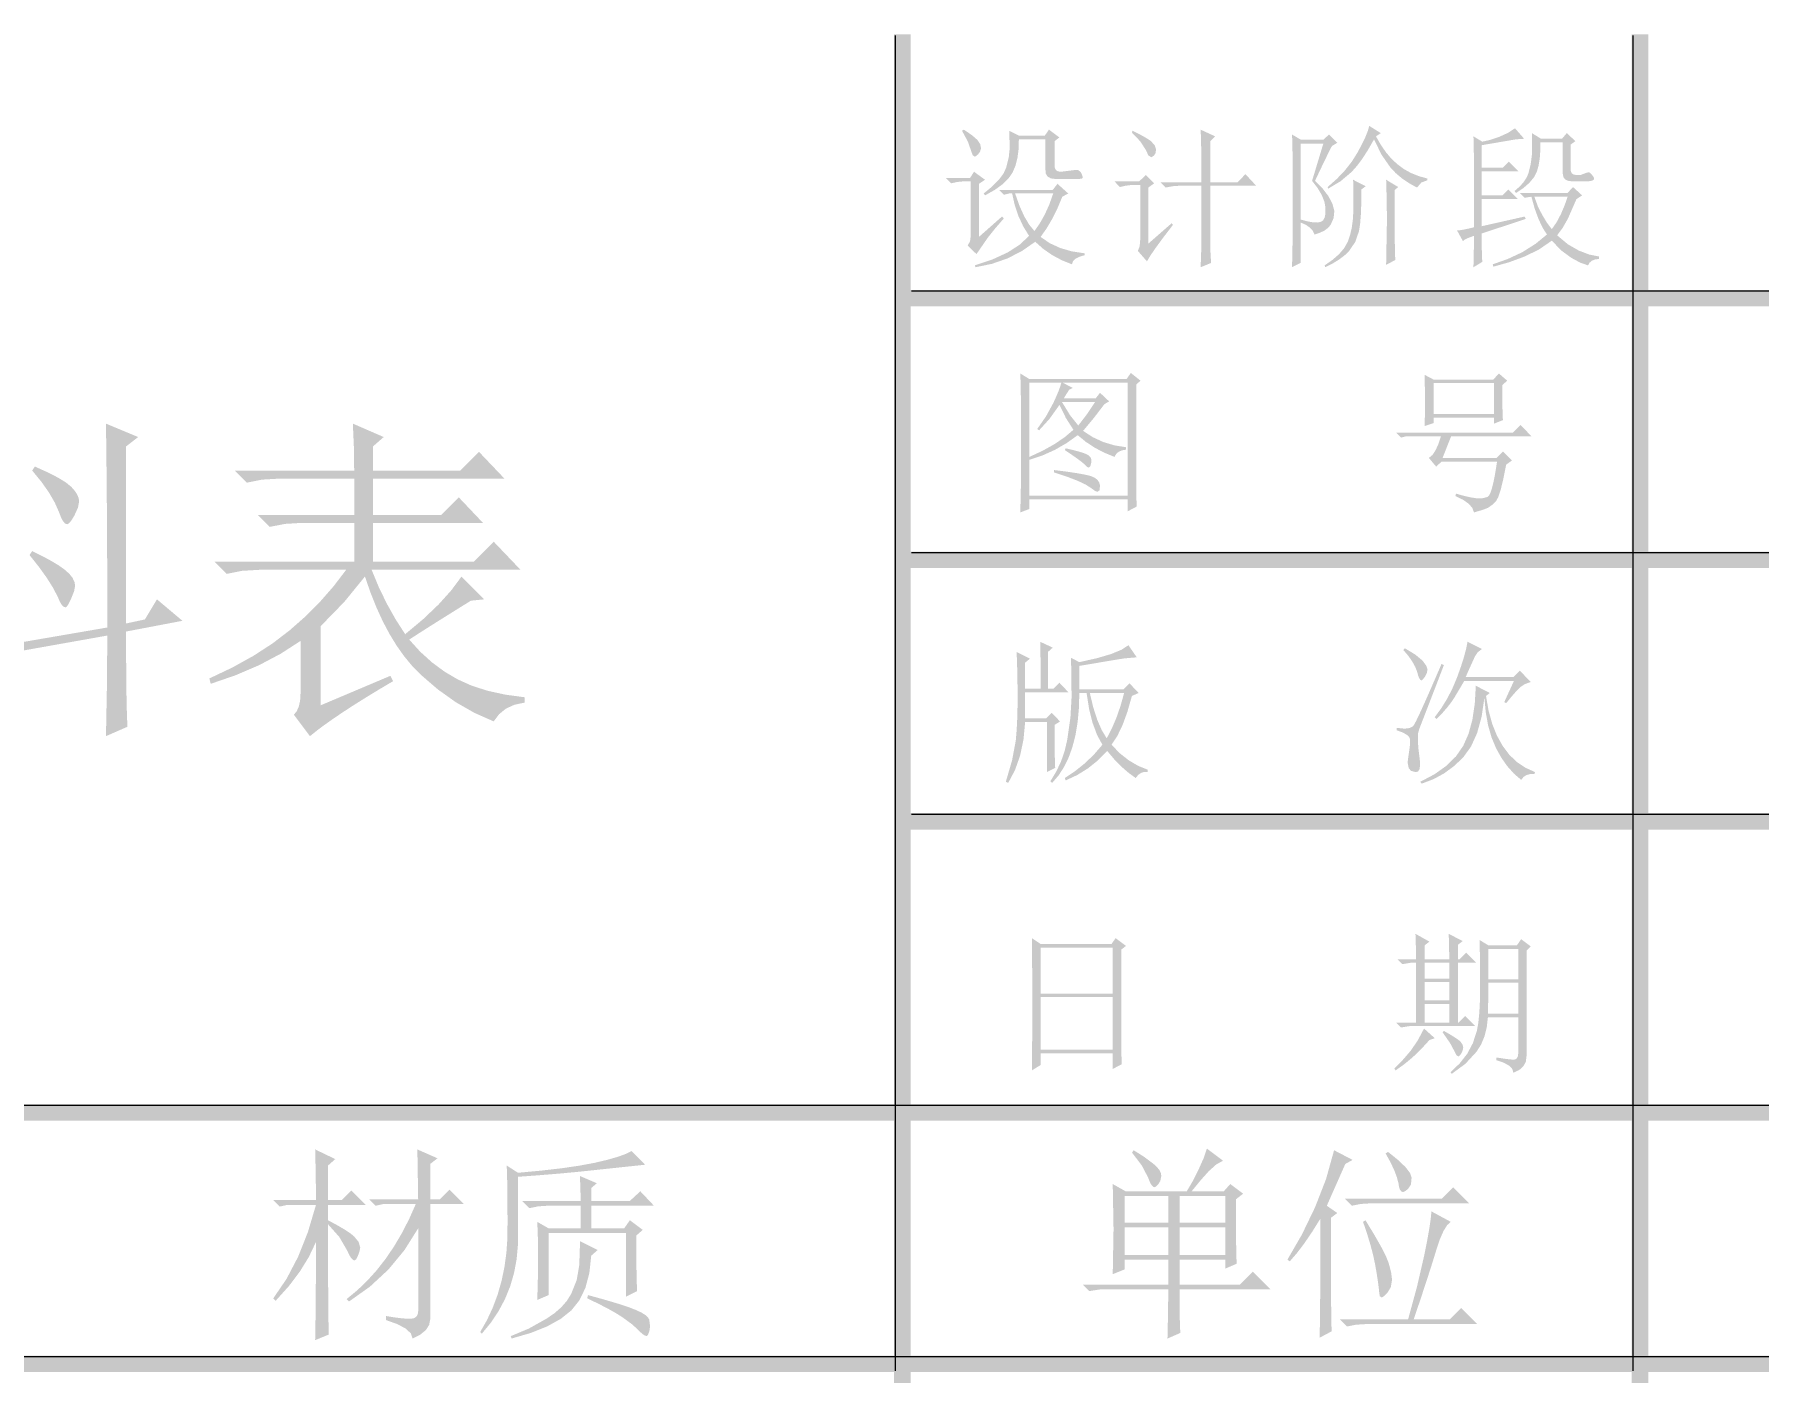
# Model space of a CAD drawing. Header units: millimetres. Extents: x 0 to 169, y 13 to 258.
# Drawn here: x 82.74 to 118.16, y 214.14 to 241.64 of the extents above; entities that cross this region are included whole.
import ezdxf

# ---------------------------------------------------------------- set-up
doc = ezdxf.new("R2010")
doc.units = ezdxf.units.MM

msp = doc.modelspace()

# ---------------------------------------------------------------- hatches: boundary and pattern name
h = msp.add_hatch(color=0)
h.dxf.hatch_style = 2
h.paths.add_polyline_path([(100.397028, 214.153309), (100.735691, 214.153309), (100.735691, 241.636109), (100.397028, 241.636109)])
h = msp.add_hatch(color=0)
h.dxf.hatch_style = 2
h.paths.add_polyline_path([(115.552361, 214.153309), (115.891024, 214.153309), (115.891024, 241.636109), (115.552361, 241.636109)])
h = msp.add_hatch(color=0)
h.paths.add_polyline_path([(101.793146, 239.658922), (101.831731, 239.68097), (101.998474, 239.565904), (102.107339, 239.471509), (102.166594, 239.384003), (102.184509, 239.300632), (102.164527, 239.228974), (102.123875, 239.173852), (102.0784, 239.136645), (102.057729, 239.124243), (102.012943, 239.153871), (101.980559, 239.24551), (101.913724, 239.43568)])
h.paths.add_polyline_path([(102.140411, 237.476109), (102.614457, 237.895033), (102.653042, 237.856448), (102.471141, 237.645608), (102.322313, 237.459573), (102.090802, 237.123332), (101.908901, 237.29972), (101.957821, 237.381714), (101.969535, 237.476109), (101.969535, 238.617125), (101.809682, 238.617125), (101.699439, 238.606101), (101.57266, 238.57854), (101.462417, 238.688783), (101.95851, 238.688783), (102.041193, 238.815563), (102.267191, 238.650198), (102.140411, 238.567516)])
h.paths.add_polyline_path([(102.884552, 238.369078), (102.974469, 238.11595), (103.070587, 237.902612), (103.172907, 237.729582), (103.281427, 237.597377), (103.392876, 237.756712), (103.495023, 237.937752), (103.586835, 238.14153), (103.667278, 238.369078)])
h.paths.add_polyline_path([(102.553823, 238.440736), (103.656253, 238.440736), (103.755472, 238.567516), (103.975958, 238.369078), (103.854691, 238.302932), (103.755472, 238.065221), (103.647985, 237.84818), (103.53223, 237.651809), (103.408207, 237.476109), (103.59829, 237.346832), (103.812661, 237.248044), (104.050803, 237.179228), (104.3122, 237.139868), (104.3122, 237.101283), (104.202732, 237.068124), (104.122719, 237.02618), (104.072679, 236.974934), (104.053128, 236.91387), (103.841341, 236.998619), (103.64454, 237.104039), (103.463242, 237.23013), (103.297964, 237.376891), (103.022959, 237.185774), (102.726767, 237.034448), (102.408871, 236.92343), (102.068753, 236.853236), (102.057729, 236.891821), (102.424718, 237.016017), (102.732279, 237.157783), (102.980929, 237.318152), (103.171184, 237.498158), (103.050261, 237.695476), (102.952076, 237.906746), (102.876628, 238.131453), (102.823918, 238.369078), (102.763285, 238.369078), (102.653042, 238.341517)])
h.paths.add_polyline_path([(103.694839, 238.93683), (103.703107, 238.883), (103.727911, 238.84519), (103.769253, 238.822883), (103.82713, 238.815563), (104.091714, 238.848635), (104.181975, 238.849324), (104.23503, 238.804538), (104.26259, 238.743905), (104.273615, 238.699807), (104.265346, 238.679826), (104.240542, 238.672247), (104.20833, 238.66906), (104.144079, 238.667423), (104.046755, 238.666821), (103.915325, 238.666734), (103.716887, 238.666734), (103.619822, 238.679137), (103.552212, 238.716344), (103.514574, 238.778355), (103.507425, 238.865172), (103.507425, 239.482533), (102.961722, 239.482533), (102.956641, 239.282028), (102.933472, 239.102194), (102.892734, 238.943031), (102.834943, 238.804538), (102.749332, 238.678534), (102.625481, 238.55718), (102.464423, 238.440994), (102.267191, 238.330493), (102.23963, 238.369078), (102.417397, 238.516959), (102.553823, 238.655021), (102.648908, 238.783781), (102.702651, 238.903757), (102.755016, 239.11942), (102.774309, 239.306144), (102.763285, 239.658922), (102.961722, 239.559703), (103.496401, 239.559703), (103.579083, 239.68097), (103.794057, 239.521118), (103.694839, 239.443948)])
h = msp.add_hatch(color=0)
h.paths.add_polyline_path([(105.284764, 239.620337), (105.295788, 239.658922), (105.421879, 239.595877), (105.527299, 239.539033), (105.612048, 239.48839), (105.676127, 239.443948), (105.753297, 239.35851), (105.780858, 239.273071), (105.769144, 239.195212), (105.73676, 239.146292), (105.698864, 239.121487), (105.681639, 239.113219), (105.622383, 239.150426), (105.571396, 239.262047), (105.454952, 239.441192)])
h.paths.add_polyline_path([(105.621005, 237.338306), (106.100562, 237.757229), (106.128123, 237.724156), (105.930633, 237.466721), (105.776035, 237.256312), (105.663811, 237.092412), (105.593444, 236.974503), (105.406031, 237.189477), (105.443238, 237.283184), (105.455641, 237.4265), (105.455641, 238.539955), (105.135936, 238.539955), (105.246179, 238.539955), (105.155917, 238.528931), (105.036717, 238.50137), (104.926474, 238.617125), (105.433592, 238.617125), (105.571396, 238.749417), (105.742273, 238.57854), (105.621005, 238.490345)])
h.paths.add_polyline_path([(106.712411, 238.600589), (106.711378, 238.978688), (106.708277, 239.285474), (106.70311, 239.519912), (106.695875, 239.68097), (106.993531, 239.543167), (106.894312, 239.443948), (106.894312, 238.600589), (107.456552, 238.600589), (107.616405, 238.765953), (107.836891, 238.528931), (106.894312, 238.528931), (106.894312, 237.398939), (106.898447, 237.161917), (106.910849, 236.941431), (106.695875, 236.853236), (106.70311, 237.035223), (106.708277, 237.192923), (106.711378, 237.326851), (106.712411, 237.437524), (106.712411, 238.528931), (106.078514, 238.528931), (106.265927, 238.528931), (106.118477, 238.517906), (105.979295, 238.490345), (105.869052, 238.600589)])
h = msp.add_hatch(color=0)
h.paths.add_polyline_path([(110.396955, 239.609312), (110.297736, 239.543167), (110.399194, 239.367553), (110.50582, 239.213127), (110.618647, 239.080404), (110.738708, 238.969903), (110.866866, 238.873871), (111.01156, 238.792825), (111.17279, 238.727282), (111.350557, 238.677759), (111.350557, 238.639174), (111.231357, 238.593698), (111.141095, 238.490345), (110.976764, 238.581296), (110.831037, 238.680515), (110.703913, 238.788002), (110.595392, 238.903757), (110.410735, 239.16834), (110.259151, 239.482533), (110.137195, 239.267387), (110.019372, 239.08428), (109.905684, 238.932179), (109.79613, 238.81005), (109.568754, 238.618503), (109.316573, 238.468297), (109.305549, 238.50137), (109.495718, 238.669749), (109.661082, 238.843812), (109.801642, 239.023043), (109.917398, 239.206925), (110.010329, 239.380644), (110.082073, 239.530075), (110.132113, 239.655735), (110.159932, 239.758141)])
h.paths.add_polyline_path([(110.00008, 238.45176), (109.996979, 238.165559), (109.987678, 237.927417), (109.972175, 237.737851), (109.95047, 237.597377), (109.872611, 237.373446), (109.741009, 237.178453), (109.648939, 237.092756), (109.537748, 237.009643), (109.406921, 236.929631), (109.255939, 236.853236), (109.244915, 236.891821), (109.411227, 237.008696), (109.546016, 237.128155), (109.648766, 237.250714), (109.71896, 237.376891), (109.766502, 237.513403), (109.801642, 237.666968), (109.82438, 237.838103), (109.834715, 238.027325), (109.834629, 238.21224), (109.834026, 238.378035), (109.83239, 238.524194), (109.829203, 238.650198), (110.088274, 238.517906)])
h.paths.add_polyline_path([(110.507198, 236.902845), (110.523734, 237.801326), (110.5196, 238.238164), (110.507198, 238.650198), (110.755245, 238.50137), (110.683587, 238.440736), (110.683587, 237.4265), (110.694611, 237.002064)])
h.paths.add_polyline_path([(109.217354, 239.394339), (108.748821, 239.394339), (108.748821, 237.834399), (108.88628, 237.797192), (109.001002, 237.776522), (109.092986, 237.772388), (109.162233, 237.78479), (109.211842, 237.81571), (109.244915, 237.875051), (109.261451, 237.962298), (109.261451, 238.076934), (109.237766, 238.204919), (109.183592, 238.340139), (109.099446, 238.48156), (108.985844, 238.628149)])
h.paths.add_polyline_path([(108.572432, 236.853236), (108.576308, 236.95168), (108.579667, 237.073378), (108.582509, 237.21833), (108.584835, 237.386537), (108.586643, 237.577998), (108.587935, 237.792714), (108.58871, 238.030684), (108.588969, 238.291908), (108.58871, 238.550807), (108.587935, 238.781801), (108.586643, 238.984889), (108.584835, 239.160072), (108.582509, 239.30735), (108.579667, 239.426722), (108.576308, 239.51819), (108.572432, 239.581752), (108.759845, 239.471509), (109.217354, 239.471509), (109.333109, 239.581752), (109.503986, 239.410875), (109.393743, 239.344729), (109.328631, 239.216485), (109.249049, 239.054652), (109.154998, 238.858712), (109.046477, 238.628149), (109.198751, 238.475187), (109.322085, 238.313957), (109.405456, 238.155482), (109.443352, 238.005276), (109.427505, 237.860582), (109.366182, 237.724156), (109.314506, 237.662145), (109.242159, 237.608401), (109.149141, 237.562926), (109.035453, 237.525719), (109.002294, 237.600133), (108.943814, 237.666279), (108.859495, 237.724156), (108.748821, 237.773766), (108.748821, 236.941431)])
h = msp.add_hatch(color=0)
h.paths.add_polyline_path([(112.47195, 237.696595), (113.353894, 237.895033), (113.375943, 237.845424), (112.47195, 237.547767), (112.472122, 237.36578), (112.473328, 237.208081), (112.476601, 237.074153), (112.482974, 236.963479), (112.301073, 236.853236), (112.308652, 237.163295), (112.312097, 237.498158), (112.2233, 237.46698), (112.15569, 237.438902), (112.109784, 237.412892), (112.086099, 237.387915), (111.964832, 237.608401), (112.017542, 237.612535), (112.092989, 237.624937), (112.191174, 237.645608), (112.312097, 237.674547), (112.312097, 238.749417), (112.31115, 239.028469), (112.308652, 239.253779), (112.305121, 239.425344), (112.301073, 239.543167), (112.482974, 239.432924), (112.644204, 239.470131), (112.83024, 239.532142), (113.009385, 239.614136), (113.155457, 239.708531), (113.34287, 239.493557), (113.170615, 239.481155), (112.957019, 239.443948), (112.47195, 239.361266), (112.47195, 238.898245), (112.90741, 238.898245), (113.028677, 239.025024), (113.227115, 238.826587), (112.47195, 238.826587), (112.47195, 238.330493), (112.896385, 238.330493), (113.017653, 238.45176), (113.21609, 238.253323), (112.47195, 238.253323)])
h.paths.add_polyline_path([(113.502722, 239.609312), (113.690135, 239.493557), (114.120083, 239.493557), (114.219302, 239.609312), (114.395691, 239.443948), (114.296472, 239.37229), (114.296472, 238.876196), (114.303793, 238.81918), (114.3261, 238.779734), (114.36391, 238.756824), (114.41774, 238.749417), (114.505934, 238.749417), (114.632714, 238.799026), (114.682323, 238.802471), (114.731932, 238.760441), (114.769139, 238.706697), (114.781542, 238.677759), (114.769312, 238.649681), (114.73331, 238.630905), (114.674571, 238.620398), (114.594128, 238.617125), (114.346082, 238.617125), (114.252892, 238.626599), (114.187607, 238.65571), (114.149194, 238.705492), (114.13662, 238.776977), (114.13662, 239.421899), (113.673599, 239.421899), (113.674805, 239.241032), (113.662575, 239.078768), (113.637942, 238.935107), (113.601941, 238.81005), (113.541049, 238.696362), (113.449668, 238.586808), (113.328314, 238.481388), (113.177505, 238.380102), (113.144432, 238.418688), (113.248905, 238.509638), (113.331156, 238.600589), (113.391704, 238.691539), (113.431064, 238.78249), (113.477229, 238.969214), (113.502722, 239.16834), (113.506856, 239.378491)])
h.paths.add_polyline_path([(113.552332, 238.302932), (113.626746, 238.100361), (113.717696, 237.922594), (113.812092, 237.766875), (113.910622, 237.635962), (114.006395, 237.771699), (114.098035, 237.944642), (114.175205, 238.125854), (114.235839, 238.302932)])
h.paths.add_polyline_path([(113.811403, 237.525719), (113.723897, 237.662145), (113.640526, 237.839911), (113.561978, 238.050751), (113.491698, 238.302932), (113.353894, 238.280884), (113.254675, 238.380102), (114.235839, 238.380102), (114.346082, 238.50137), (114.533495, 238.330493), (114.41774, 238.253323), (114.241351, 237.850936), (114.133175, 237.661456), (114.020865, 237.509182), (114.244107, 237.323147), (114.467349, 237.19499), (114.682323, 237.113685), (114.88076, 237.073722), (114.88076, 237.024113), (114.798939, 237.012744), (114.734688, 236.986906), (114.686974, 236.946598), (114.654762, 236.891821), (114.494221, 236.948321), (114.313009, 237.046161), (114.113882, 237.191544), (113.910622, 237.398939), (113.646727, 237.217727), (113.353894, 237.073722), (113.035567, 236.956589), (112.708972, 236.86426), (112.697948, 236.91387), (113.003183, 237.021357), (113.304285, 237.161917), (113.578514, 237.335549)])
h = msp.add_hatch(color=0)
h.dxf.hatch_style = 2
h.paths.add_polyline_path([(100.735694, 236.050226), (168.994667, 236.050226), (168.994667, 236.388896), (100.735694, 236.388896)])
h = msp.add_hatch(color=0)
h.paths.add_polyline_path([(105.372738, 234.444866), (105.372738, 232.388833), (105.374116, 232.1525), (105.383762, 231.936837), (105.196349, 231.837618), (105.196349, 232.085665), (103.178901, 232.085665), (103.178901, 231.887227), (102.991488, 231.815569), (103.002512, 232.322687), (103.002512, 234.196819), (102.999067, 234.419373), (102.991488, 234.670865), (103.178901, 234.555109), (105.1743, 234.555109), (105.262495, 234.681889), (105.460932, 234.522036)])
h.paths.add_polyline_path([(103.178901, 234.483451), (103.178901, 232.956585), (103.451925, 233.083881), (103.692909, 233.218412), (103.902888, 233.361212), (104.082894, 233.513312), (103.929243, 233.753091), (103.796262, 234.025943), (103.590934, 233.737244), (103.377339, 233.502288), (103.338753, 233.529849), (103.520655, 233.790987), (103.669483, 234.064528), (103.729427, 234.195872), (103.77697, 234.30913), (103.81211, 234.404817), (103.834847, 234.483451)])
h.paths.add_polyline_path([(103.178901, 232.162835), (105.196349, 232.162835), (105.196349, 234.483451), (103.856896, 234.483451), (104.07187, 234.373208), (103.9947, 234.334623), (103.929243, 234.234026), (103.884457, 234.158234), (104.540403, 234.158234), (104.628597, 234.27399), (104.81601, 234.097601), (104.716792, 234.036967), (104.499062, 233.751713), (104.281332, 233.491264), (104.479597, 233.361987), (104.693365, 233.263199), (104.921603, 233.194383), (105.163276, 233.155023), (105.163276, 233.105413), (105.077407, 233.08991), (105.009625, 233.059938), (104.959413, 233.015496), (104.926253, 232.956585), (104.714466, 233.043401), (104.517665, 233.146754), (104.336367, 233.266644), (104.171089, 233.403069), (103.944746, 233.240892), (103.703934, 233.101968), (103.448652, 232.986816), (103.178901, 232.895951)])
h.paths.add_polyline_path([(103.845872, 234.086576), (104.016059, 233.808902), (104.182113, 233.601507), (104.351612, 233.821304), (104.529378, 234.086576)])
h.paths.add_polyline_path([(103.923042, 233.132974), (104.060587, 233.100935), (104.175912, 233.070962), (104.269532, 233.043057), (104.341965, 233.017219), (104.395623, 232.98828), (104.432227, 232.951073), (104.451261, 232.905598), (104.452208, 232.851854), (104.431538, 232.765038), (104.402599, 232.736099), (104.365392, 232.749879), (104.319917, 232.796733), (104.244469, 232.858744), (104.150418, 232.929024), (104.037763, 233.007572), (103.906505, 233.094389)])
h.paths.add_polyline_path([(103.686019, 232.68649), (103.944229, 232.653589), (104.15593, 232.621722), (104.320089, 232.591922), (104.435672, 232.565222), (104.515426, 232.531202), (104.573476, 232.487363), (104.610855, 232.434222), (104.628597, 232.372297), (104.620329, 232.273078), (104.578988, 232.240005), (104.525933, 232.257231), (104.452208, 232.311663), (104.335592, 232.387283), (104.168332, 232.466003), (103.951464, 232.548858), (103.686019, 232.63688)])
h = msp.add_hatch(color=0)
h.paths.add_polyline_path([(112.895944, 234.433842), (112.896117, 234.178388), (112.897322, 233.973577), (112.900595, 233.818376), (112.906969, 233.71175), (112.725068, 233.640092), (112.725068, 233.761359), (111.484833, 233.761359), (111.484833, 233.651116), (111.29742, 233.590483), (111.304999, 233.844042), (111.308444, 234.114137), (111.29742, 234.643304), (111.484833, 234.544085), (112.708531, 234.544085), (112.824286, 234.670865), (112.995163, 234.522036)])
h.paths.add_polyline_path([(111.484833, 234.472427), (111.484833, 233.83853), (112.725068, 233.83853), (112.725068, 234.472427)])
h.paths.add_polyline_path([(112.973115, 232.796733), (112.916443, 232.508378), (112.862872, 232.288237), (112.813434, 232.136308), (112.769165, 232.052592), (112.683727, 231.968532), (112.598288, 231.909276), (112.481844, 231.86449), (112.311656, 231.815569), (112.278583, 231.90764), (112.204169, 231.994025), (112.088414, 232.075244), (111.931318, 232.151811), (111.942342, 232.20142), (112.097371, 232.158012), (112.23173, 232.127006), (112.345418, 232.108403), (112.438436, 232.102201), (112.505271, 232.11047), (112.592776, 232.135274), (112.615761, 232.153867), (112.639199, 232.193066), (112.663024, 232.252806), (112.687172, 232.333023), (112.711578, 232.433652), (112.736178, 232.554629), (112.760907, 232.695888), (112.785701, 232.857366), (111.644686, 232.857366), (111.534443, 232.758148), (111.385615, 232.934536), (111.460718, 232.997926), (111.523418, 233.094389), (111.580607, 233.219101), (111.633661, 233.381021), (110.922594, 233.381021), (110.812351, 233.35346), (110.713132, 233.452679), (113.105406, 233.452679), (113.270771, 233.612531), (113.491257, 233.381021), (111.843123, 233.381021), (111.666734, 232.934536), (112.774677, 232.934536), (112.906969, 233.066828), (113.094382, 232.884927)])
h = msp.add_hatch(color=0)
h.paths.add_polyline_path([(81.063924, 228.127939), (81.069436, 227.816503), (81.091484, 227.43892), (80.678073, 227.190873), (80.689356, 227.864562), (80.698054, 228.595094), (80.703653, 229.381437), (80.705634, 230.222557), (80.431749, 229.701831), (80.106187, 229.215211), (79.728949, 228.763732), (79.300035, 228.348425), (79.244913, 228.431108), (79.658239, 228.980773), (80.021438, 229.587282), (80.333994, 230.249601), (80.595391, 230.966698), (79.906372, 230.966698), (79.658325, 230.911576), (79.437839, 231.132062), (80.705634, 231.132062), (80.678073, 233.612531), (81.28441, 233.336924), (81.063924, 233.143998), (81.063924, 231.132062), (81.615139, 231.132062), (81.945868, 231.462792), (82.441962, 230.966698), (81.063924, 230.966698), (81.063924, 230.525726), (81.411103, 230.384132), (81.683352, 230.265276), (81.880153, 230.169158), (82.00099, 230.095778), (82.073337, 230.029632), (82.125013, 229.955218), (82.156019, 229.872536), (82.166354, 229.781585), (82.151196, 229.698214), (82.111233, 229.561099), (82.084361, 229.488752), (82.061623, 229.437076), (82.04302, 229.40607), (82.02855, 229.395734), (81.985228, 229.407275), (81.938289, 229.442588), (81.888249, 229.502705), (81.835625, 229.58866), (81.703419, 229.762379), (81.53039, 229.953151), (81.317052, 230.161493), (81.063924, 230.387922)])
h.paths.add_polyline_path([(79.685885, 232.84083), (79.918343, 232.634985), (80.094474, 232.463247), (80.21376, 232.324582), (80.275686, 232.217957), (80.328051, 232.056037), (80.347344, 231.931325), (80.319094, 231.774917), (80.237101, 231.639181), (80.185338, 231.585351), (80.145461, 231.547541), (80.116953, 231.525234), (80.099297, 231.517913), (80.047534, 231.534622), (80.007657, 231.585437), (79.979149, 231.671392), (79.961493, 231.793521), (79.917137, 231.99816), (79.842293, 232.231737), (79.737476, 232.494253), (79.603203, 232.785708)])
h.paths.add_polyline_path([(82.74513, 232.758148), (83.00868, 232.639292), (83.220553, 232.530771), (83.38075, 232.432586), (83.489271, 232.344736), (83.561618, 232.26326), (83.613294, 232.184884), (83.6443, 232.110642), (83.654635, 232.041568), (83.629831, 231.912032), (83.555417, 231.749424), (83.508908, 231.670703), (83.4686, 231.615754), (83.434494, 231.583542), (83.406589, 231.573035), (83.365247, 231.588538), (83.323906, 231.635046), (83.282565, 231.712561), (83.241224, 231.821082), (83.154321, 232.017366), (83.033829, 232.225536), (82.879231, 232.445075), (82.690009, 232.675465)])
h.paths.add_polyline_path([(82.690009, 231.021819), (82.90593, 230.914246), (83.090329, 230.814425), (83.242688, 230.721838), (83.362491, 230.635969), (83.453356, 230.553286), (83.518899, 230.470604), (83.558603, 230.387922), (83.571953, 230.30524), (83.551283, 230.197753), (83.489271, 230.040656), (83.451116, 229.961936), (83.41968, 229.906987), (83.395478, 229.874775), (83.379028, 229.864267), (83.337687, 229.877789), (83.296345, 229.9187), (83.255004, 229.987516), (83.213663, 230.084753), (83.115478, 230.271736), (82.986287, 230.476805), (82.82609, 230.699445), (82.634887, 230.939137)])
h.paths.add_polyline_path([(84.233411, 229.450856), (84.232905, 230.046179), (84.231431, 230.620896), (84.229051, 231.175072), (84.225832, 231.708771), (84.221838, 232.222058), (84.217133, 232.714998), (84.211783, 233.187654), (84.205851, 233.640092), (84.867309, 233.364484), (84.619262, 233.171559), (84.619262, 229.533538), (85.005113, 229.61622), (85.25316, 230.029632), (85.776814, 229.58866), (84.619262, 229.368174), (84.619542, 229.053712), (84.620468, 228.759339), (84.622169, 228.484991), (84.624774, 228.230603), (84.628413, 227.996111), (84.633215, 227.781449), (84.639308, 227.586553), (84.646823, 227.411359), (84.205851, 227.218434), (84.225832, 228.272633), (84.233411, 229.285491), (82.221476, 228.927201), (82.00099, 228.789398), (81.67026, 229.009884)])
h.paths.add_polyline_path([(82.276597, 232.537661), (82.056111, 232.399858), (81.695754, 231.887227), (81.339531, 231.40767), (81.256849, 231.462792), (81.423161, 231.778965), (81.566219, 232.123561), (81.685505, 232.496062), (81.780503, 232.895951)])
h = msp.add_hatch(color=0)
h.dxf.hatch_style = 2
h.paths.add_polyline_path([(88.616896, 227.852332), (90.050056, 228.458668), (90.105177, 228.348425), (89.812678, 228.175072), (89.542851, 228.010634), (89.295633, 227.855238), (89.070959, 227.709016), (88.868765, 227.572095), (88.688984, 227.444605), (88.531554, 227.326675), (88.39641, 227.218434), (88.065681, 227.659406), (88.124419, 227.729858), (88.167655, 227.826149), (88.194355, 227.949311), (88.203484, 228.100378), (88.203484, 229.175248), (87.797135, 228.912646), (87.354613, 228.678465), (86.874883, 228.47219), (86.356913, 228.293304), (86.329352, 228.403547), (86.804776, 228.62989), (87.238858, 228.870702), (87.631599, 229.125983), (87.982998, 229.395734), (88.303392, 229.677888), (88.603115, 229.978645), (88.882168, 230.298005), (89.14055, 230.635969), (87.349101, 230.635969), (87.001835, 230.615298), (86.687642, 230.553286), (86.439595, 230.801333), (89.305915, 230.801333), (89.305915, 231.600595), (88.231045, 231.600595), (87.88378, 231.579925), (87.569587, 231.517913), (87.32154, 231.76596), (89.305915, 231.76596), (89.305915, 232.510101), (87.762512, 232.510101), (87.415247, 232.48943), (87.101054, 232.427418), (86.853007, 232.675465), (89.305915, 232.675465), (89.298336, 233.176382), (89.278354, 233.640092), (89.912252, 233.364484), (89.691766, 233.171559), (89.691766, 232.675465), (91.483215, 232.675465), (91.869066, 233.061316), (92.39272, 232.510101), (89.691766, 232.510101), (89.691766, 231.76596), (91.097365, 231.76596), (91.455655, 232.12425), (91.951748, 231.600595), (89.691766, 231.600595), (89.691766, 230.801333), (91.758823, 230.801333), (92.172234, 231.214745), (92.72345, 230.635969), (89.664205, 230.635969), (89.809846, 230.283535), (89.973574, 229.945572), (90.154873, 229.622077), (90.353224, 229.313052), (90.723227, 229.623025), (91.039487, 229.924212), (91.302003, 230.216098), (91.510776, 230.498165), (91.979309, 230.029632), (91.703701, 230.002071), (91.354455, 229.784944), (91.026396, 229.579702), (90.720041, 229.38583), (90.435906, 229.202809), (90.662249, 228.953642), (90.903061, 228.734965), (91.158343, 228.54626), (91.428094, 228.38701), (91.719377, 228.255666), (92.046833, 228.150677), (92.409429, 228.071526), (92.806132, 228.017696), (92.806132, 227.907453), (92.59934, 227.864217), (92.425104, 227.784808), (92.282908, 227.670258), (92.172234, 227.521602), (91.777426, 227.696355), (91.395021, 227.915032), (91.025018, 228.178152), (90.667417, 228.486229), (90.495851, 228.662209), (90.332553, 228.859505), (90.177524, 229.078247), (90.030763, 229.318564), (89.89227, 229.580585), (89.762046, 229.86444), (89.640089, 230.170256), (89.526401, 230.498165), (89.104721, 229.980023), (88.616896, 229.478417)])
h = msp.add_hatch(color=0)
h.dxf.hatch_style = 2
h.paths.add_polyline_path([(100.735694, 230.673892), (168.994667, 230.673892), (168.994667, 231.012555), (100.735694, 231.012555)])
h = msp.add_hatch(color=0)
h.paths.add_polyline_path([(103.410411, 228.193644), (103.409464, 228.517225), (103.406966, 228.785512), (103.403435, 228.999021), (103.399387, 229.158271), (103.658458, 229.037003), (103.55924, 228.948809), (103.55924, 228.193644), (103.674995, 228.193644), (103.796262, 228.314911), (103.983675, 228.116474), (103.090707, 228.116474), (103.090707, 227.587307), (103.526167, 227.587307), (103.63641, 227.69755), (103.807286, 227.521161), (103.697043, 227.449503), (103.697216, 227.152019), (103.698421, 226.905178), (103.701694, 226.710014), (103.708068, 226.567559), (103.537191, 226.479365), (103.537191, 227.510137), (103.090707, 227.510137), (103.0566, 227.147196), (102.987354, 226.818362), (102.882967, 226.522601), (102.743441, 226.258878), (102.693832, 226.280927), (102.822678, 226.723277), (102.897781, 227.124286), (102.915437, 227.328753), (102.927409, 227.561125), (102.934213, 227.820368), (102.936366, 228.10545), (102.932146, 228.381402), (102.927409, 228.613946), (102.921639, 228.803081), (102.914318, 228.948809), (103.189925, 228.811005), (103.090707, 228.728323), (103.090707, 228.193644)])
h.paths.add_polyline_path([(105.284543, 228.044816), (105.193507, 227.724508), (105.093685, 227.450192), (104.984562, 227.222386), (104.86562, 227.041604), (105.036152, 226.866938), (105.21702, 226.723277), (105.408222, 226.610623), (105.60976, 226.528974), (105.60976, 226.479365), (105.538447, 226.483671), (105.473335, 226.464206), (105.414424, 226.422004), (105.361714, 226.358097), (105.213058, 226.46679), (105.065435, 226.59512), (104.91988, 226.74412), (104.777425, 226.914825), (104.588117, 226.722416), (104.383306, 226.557913), (104.161959, 226.420281), (103.923042, 226.308488), (103.906505, 226.358097), (104.116225, 226.499002), (104.315094, 226.65851), (104.502593, 226.838688), (104.678207, 227.041604), (104.567705, 227.245037), (104.476324, 227.490845), (104.40458, 227.777993), (104.35299, 228.10545), (104.204161, 228.10545), (104.195387, 227.796177), (104.169108, 227.50919), (104.125387, 227.244553), (104.064291, 227.00233), (103.985882, 226.782587), (103.890227, 226.585387), (103.777389, 226.410796), (103.647434, 226.258878), (103.608849, 226.291951), (103.729772, 226.490561), (103.827957, 226.698473), (103.903405, 226.916719), (103.956115, 227.146335), (104.020882, 227.597643), (104.044309, 228.011743), (104.040864, 228.409307), (104.033285, 228.827542), (104.204161, 228.739347), (104.564863, 228.819962), (104.853217, 228.904712), (105.069225, 228.993595), (105.212885, 229.086613), (105.383762, 228.838566), (105.135715, 228.816517), (105.090488, 228.810338), (105.025042, 228.800153), (104.939313, 228.786093), (104.833236, 228.768286), (104.706747, 228.746862), (104.559781, 228.721949), (104.392274, 228.693678), (104.204161, 228.662177), (104.204161, 228.18262), (105.113667, 228.18262), (105.234934, 228.303887), (105.422347, 228.10545)])
h.paths.add_polyline_path([(104.419135, 228.10545), (104.490449, 227.808741), (104.572098, 227.554923), (104.664082, 227.343481), (104.766401, 227.173896), (104.869668, 227.371386), (104.96415, 227.59213), (105.04933, 227.836646), (105.124691, 228.10545)])
h = msp.add_hatch(color=0)
h.paths.add_polyline_path([(112.93453, 227.918036), (113.132967, 228.353497), (112.113219, 228.353497), (111.903757, 228.000719), (111.838472, 227.905634), (111.757685, 227.802281), (111.660361, 227.69066), (111.545467, 227.570771), (111.506882, 227.609356), (111.641155, 227.79341), (111.762508, 227.990383), (111.870426, 228.200793), (111.964391, 228.425155), (112.042939, 228.644349), (112.104951, 228.839255), (112.150426, 229.01039), (112.179365, 229.158271), (112.477021, 229.009443), (112.390204, 228.943986), (112.328193, 228.84959), (112.297359, 228.780258), (112.255157, 228.687671), (112.202619, 228.571313), (112.14078, 228.430667), (113.121943, 228.430667), (113.254234, 228.562958), (113.480233, 228.331448), (113.360343, 228.289418), (113.265259, 228.226717), (113.215735, 228.178141), (113.150192, 228.106828), (113.069147, 228.012777), (112.973115, 227.895988)])
h.paths.add_polyline_path([(112.52663, 228.006231), (112.468666, 227.616591), (112.377113, 227.282761), (112.251453, 227.004742), (112.09117, 226.782533), (111.901862, 226.602785), (111.697051, 226.452493), (111.475704, 226.332173), (111.236786, 226.242342), (111.209226, 226.280927), (111.500509, 226.435095), (111.745283, 226.6089), (111.942514, 226.803376), (112.09117, 227.019556), (112.199863, 227.264416), (112.278583, 227.552167), (112.328365, 227.882294), (112.350241, 228.254278), (112.636873, 228.10545), (112.559703, 228.044816), (112.612327, 227.741992), (112.687172, 227.470174), (112.78372, 227.229362), (112.901457, 227.019556), (113.036677, 226.837482), (113.193601, 226.687448), (113.371195, 226.56842), (113.568427, 226.479365), (113.551891, 226.44078), (113.46628, 226.43966), (113.392038, 226.41942), (113.330199, 226.379543), (113.281795, 226.319512), (113.131847, 226.449909), (112.995852, 226.60201), (112.873293, 226.776849), (112.763653, 226.975458), (112.671583, 227.197753), (112.601733, 227.443302), (112.553588, 227.712623)])
h.paths.add_polyline_path([(110.889521, 229.025979), (111.108629, 228.892998), (111.253323, 228.77242), (111.330493, 228.669067), (111.358054, 228.590519), (111.342895, 228.511282), (111.302932, 228.436179), (111.257457, 228.381746), (111.236786, 228.364521), (111.212154, 228.374856), (111.188555, 228.405862), (111.167023, 228.457538), (111.148592, 228.529885), (111.106131, 228.639353), (111.04455, 228.752439), (110.963332, 228.868624), (110.86196, 228.987394)])
h.paths.add_polyline_path([(110.724156, 227.38887), (110.889521, 227.372333), (110.985294, 227.384736), (111.060398, 227.421943), (111.082112, 227.452701), (111.118361, 227.520214), (111.169209, 227.624547), (111.234719, 227.765763), (111.314958, 227.943929), (111.409989, 228.159107), (111.519876, 228.411363), (111.644686, 228.700762), (111.694295, 228.678714), (111.579584, 228.379744), (111.479407, 228.119402), (111.393829, 227.89756), (111.322914, 227.714087), (111.266726, 227.568854), (111.225332, 227.461734), (111.198794, 227.392595), (111.187177, 227.361309), (111.165128, 227.284139), (111.159616, 227.157359), (111.168574, 226.975458), (111.198201, 226.743948), (111.205436, 226.625092), (111.194067, 226.541376), (111.164095, 226.4928), (111.115519, 226.479365), (111.021123, 226.505547), (110.972203, 226.556535), (110.950155, 226.666778), (110.954978, 226.737747), (110.972203, 226.854191), (110.996319, 227.028513), (110.999764, 227.157359), (110.976854, 227.205935), (110.923972, 227.252444), (110.840084, 227.296886), (110.724156, 227.33926)])
h = msp.add_hatch(color=0)
h.dxf.hatch_style = 2
h.paths.add_polyline_path([(100.735694, 225.297559), (168.994667, 225.297559), (168.994667, 225.636222), (100.735694, 225.636222)])
h = msp.add_hatch(color=0)
h.paths.add_polyline_path([(111.29742, 222.561326), (111.29742, 222.236109), (111.804538, 222.236109), (111.804538, 222.561326)])
h.paths.add_polyline_path([(111.29742, 222.164451), (111.29742, 221.789625), (111.804538, 221.789625), (111.804538, 222.164451)])
h.paths.add_polyline_path([(111.29742, 221.717967), (111.29742, 221.332116), (111.804538, 221.332116), (111.804538, 221.717967)])
h.paths.add_polyline_path([(111.121031, 222.632984), (111.117586, 222.919616), (111.110007, 223.156639), (111.396639, 222.996786), (111.29742, 222.919616), (111.29742, 222.632984), (111.804538, 222.632984), (111.801093, 222.876208), (111.793514, 223.156639), (112.080146, 223.007811), (111.980927, 222.930641), (111.980927, 222.632984), (112.014, 222.632984), (112.151804, 222.770788), (112.361266, 222.561326), (111.980927, 222.561326), (111.980927, 221.332116), (111.991951, 221.332116), (112.129755, 221.46992), (112.339217, 221.260458), (110.98874, 221.260458), (110.812351, 221.232898), (110.713132, 221.332116), (111.121031, 221.332116), (111.121031, 222.561326), (111.010788, 222.561326), (110.839911, 222.533766), (110.740693, 222.632984)])
h.paths.add_polyline_path([(111.286396, 221.210849), (111.506882, 221.012411), (111.396639, 220.973826), (111.226107, 220.786585), (111.053507, 220.621049), (110.878841, 220.476182), (110.702108, 220.350953), (110.674547, 220.389538), (110.851625, 220.567994), (111.0163, 220.758852), (111.159616, 220.972448)])
h.paths.add_polyline_path([(111.694295, 221.16124), (111.82762, 221.084845), (111.92994, 221.021369), (112.001253, 220.971329), (112.041561, 220.935241), (112.078768, 220.875986), (112.09117, 220.824998), (112.080146, 220.761609), (112.052585, 220.698219), (112.016067, 220.651365), (111.991951, 220.637585), (111.951299, 220.66239), (111.914781, 220.736804), (111.819697, 220.914571), (111.666734, 221.133679)])
h.paths.add_polyline_path([(112.609312, 222.847958), (112.609312, 222.225085), (113.221161, 222.225085), (113.221161, 222.847958)])
h.paths.add_polyline_path([(112.609312, 222.153427), (112.605867, 221.819942), (112.598288, 221.51953), (113.221161, 221.51953), (113.221161, 222.153427)])
h.paths.add_polyline_path([(112.774677, 220.615536), (112.973804, 220.58522), (113.110918, 220.571439), (113.158375, 220.575746), (113.192912, 220.597622), (113.214013, 220.638102), (113.221161, 220.698219), (113.221161, 221.442359), (112.598288, 221.442359), (112.574517, 221.236773), (112.528008, 221.050308), (112.458762, 220.883479), (112.366778, 220.736804), (112.135267, 220.485312), (111.854148, 220.279295), (111.832099, 220.312368), (112.021579, 220.498403), (112.173852, 220.692707), (112.289608, 220.911126), (112.37229, 221.166752), (112.401229, 221.325915), (112.421899, 221.530554), (112.434302, 221.780668), (112.438436, 222.076257), (112.437488, 222.37176), (112.434991, 222.629539), (112.431459, 222.849078), (112.427411, 223.029859), (112.609312, 222.919616), (113.193601, 222.919616), (113.281795, 223.046396), (113.480233, 222.897568), (113.392038, 222.809373), (113.392038, 220.648609), (113.378516, 220.533888), (113.329337, 220.43777), (113.243985, 220.360255), (113.121943, 220.301344), (113.100239, 220.379031), (113.035126, 220.447416), (112.926606, 220.507533), (112.774677, 220.560415)])
h = msp.add_hatch(color=0)
h.paths.add_polyline_path([(103.410411, 222.870007), (103.410411, 221.927429), (104.887668, 221.927429), (104.887668, 222.870007)])
h.paths.add_polyline_path([(103.410411, 221.855771), (103.410411, 220.775389), (104.887668, 220.775389), (104.887668, 221.855771)])
h.paths.add_polyline_path([(103.22851, 220.350953), (103.23609, 221.052375), (103.239535, 221.695918), (103.23609, 222.344974), (103.22851, 223.068444), (103.410411, 222.947177), (104.86562, 222.947177), (104.948302, 223.068444), (105.163276, 222.908592), (105.064057, 222.831422), (105.064057, 221.133679), (105.065435, 220.789169), (105.075082, 220.477733), (104.887668, 220.378514), (104.887668, 220.698219), (103.410411, 220.698219), (103.410411, 220.461196)])
h = msp.add_hatch(color=0)
h.dxf.hatch_style = 2
h.paths.add_polyline_path([(0.338667, 219.317976), (168.994667, 219.317976), (168.994667, 219.656639), (0.338667, 219.656639)])
h = msp.add_hatch(color=0)
h.paths.add_polyline_path([(89.958774, 215.303585), (90.133527, 215.275594), (90.27779, 215.257421), (90.392081, 215.24855), (90.476917, 215.248464), (90.538842, 215.260952), (90.583715, 215.290494), (90.611017, 215.337605), (90.620233, 215.402804), (90.620233, 217.106059), (90.339113, 216.658541), (90.008384, 216.258566), (89.628045, 215.906132), (89.198097, 215.601241), (89.148488, 215.650851), (89.366046, 215.829651), (89.572235, 216.027055), (89.767055, 216.243063), (89.950506, 216.477674), (90.122589, 216.730888), (90.283302, 217.002706), (90.432647, 217.293128), (90.570623, 217.602153), (89.892628, 217.602153), (89.7438, 217.56908), (89.611509, 217.701372), (90.620233, 217.701372), (90.603696, 218.726632), (91.017108, 218.544731), (90.86828, 218.428976), (90.86828, 217.701372), (91.066717, 217.701372), (91.265155, 217.899809), (91.562811, 217.602153), (90.86828, 217.602153), (90.86828, 215.237439), (90.845542, 215.119617), (90.777329, 215.014197), (90.663641, 214.921179), (90.504477, 214.840564), (90.470371, 214.944951), (90.368052, 215.043136), (90.197519, 215.13512), (89.958774, 215.220903)])
h.paths.add_polyline_path([(88.768149, 217.188741), (88.768408, 216.730113), (88.769183, 216.321611), (88.770475, 215.963235), (88.772283, 215.654985), (88.774609, 215.396861), (88.777451, 215.188863), (88.78081, 215.030992), (88.784686, 214.923247), (88.503566, 214.807491), (88.510801, 215.225037), (88.515968, 215.70046), (88.519069, 216.233761), (88.520102, 216.824939), (88.375408, 216.520048), (88.189373, 216.217224), (87.961997, 215.916468), (87.69328, 215.617778), (87.64367, 215.667387), (87.915488, 216.066329), (88.152166, 216.519015), (88.353704, 217.025444), (88.520102, 217.585616), (87.92479, 217.585616), (87.775962, 217.552543), (87.64367, 217.684835), (88.520102, 217.684835), (88.515968, 218.218136), (88.503566, 218.726632), (88.916977, 218.528194), (88.768149, 218.395903), (88.768149, 217.684835), (89.049269, 217.684835), (89.247707, 217.883273), (89.545363, 217.585616), (88.768149, 217.585616), (88.768149, 217.271424), (88.956338, 217.170138), (89.107836, 217.081254), (89.22316, 217.004773), (89.302828, 216.940694), (89.397224, 216.824939), (89.429608, 216.709184), (89.417894, 216.643727), (89.38551, 216.549332), (89.347614, 216.470094), (89.313852, 216.444601), (89.279746, 216.457003), (89.243572, 216.49421), (89.205332, 216.556222), (89.165024, 216.643038), (88.99966, 216.928292)])
h = msp.add_hatch(color=0)
h.paths.add_polyline_path([(91.89354, 214.972856), (92.03255, 215.218061), (92.151922, 215.474117), (92.251658, 215.741026), (92.331756, 216.018787), (92.392218, 216.3074), (92.433042, 216.606865), (92.454229, 216.917182), (92.45578, 217.238351), (92.454746, 217.620756), (92.451645, 217.94115), (92.446478, 218.199532), (92.439243, 218.395903), (92.670753, 218.247075), (93.141009, 218.290569), (93.559588, 218.338714), (93.926491, 218.392027), (94.241717, 218.451024), (94.5063, 218.51295), (94.721274, 218.574359), (94.886639, 218.634734), (95.002394, 218.693559), (95.283514, 218.412439), (94.192108, 218.296684), (93.879982, 218.263611), (93.522381, 218.230538), (93.119305, 218.197465), (92.670753, 218.164392), (92.670753, 217.072986), (92.669978, 216.764736), (92.642848, 216.468372), (92.589363, 216.183893), (92.509523, 215.9113), (92.403328, 215.650592), (92.270778, 215.40177), (92.111873, 215.164834), (91.926613, 214.939783)])
h.paths.add_polyline_path([(93.960597, 217.668299), (93.944061, 218.180929), (94.291326, 218.032101), (94.175571, 217.932882), (94.175571, 217.668299), (94.969321, 217.668299), (95.184295, 217.866736), (95.465415, 217.56908), (94.175571, 217.56908), (94.175571, 217.106059), (94.853566, 217.106059), (94.969321, 217.271424), (95.233905, 217.072986), (95.101613, 216.957231), (95.102646, 216.569658), (95.105747, 216.250297), (95.110915, 215.99915), (95.118149, 215.816215), (94.886639, 215.70046), (94.886639, 217.00684), (93.299139, 217.00684), (93.299139, 215.733533), (93.067628, 215.634314), (93.080031, 216.102158), (93.084165, 216.516259), (93.080031, 216.891774), (93.067628, 217.238351), (93.299139, 217.106059), (93.960597, 217.106059), (93.960597, 217.56908), (93.266066, 217.56908), (93.084165, 217.556678), (92.902264, 217.51947), (92.753436, 217.668299)])
h.paths.add_polyline_path([(92.521925, 214.890174), (92.894685, 215.046581), (93.255042, 215.248464), (93.42032, 215.361032), (93.560277, 215.483419), (93.674396, 215.615108), (93.76216, 215.755582), (93.877915, 216.04497), (93.927524, 216.334358), (93.939927, 216.60652), (93.944061, 216.841476), (94.307863, 216.659575), (94.175571, 216.543819), (94.137417, 216.188286), (94.056371, 215.882361), (93.93295, 215.626046), (93.767672, 215.41934), (93.551578, 215.246741), (93.275023, 215.092745), (92.93749, 214.957353), (92.538462, 214.840564)])
h.paths.add_polyline_path([(94.109425, 215.733533), (94.45049, 215.639568), (94.729543, 215.556455), (94.946584, 215.484711), (95.101613, 215.424852), (95.211167, 215.372229), (95.291782, 215.322189), (95.343459, 215.275249), (95.366196, 215.231927), (95.378599, 215.149934), (95.382733, 215.088611), (95.375153, 215.013508), (95.355172, 214.950807), (95.333812, 214.906021), (95.316587, 214.890174), (95.258709, 214.910844), (95.184295, 214.972856), (95.027199, 215.12444), (94.820493, 215.276024), (94.688201, 215.359654), (94.522837, 215.453102), (94.324399, 215.555852), (94.092889, 215.667387)])
h = msp.add_hatch(color=0)
h.paths.add_polyline_path([(105.138361, 217.767517), (105.138361, 217.221814), (106.03133, 217.221814), (106.03133, 217.767517)])
h.paths.add_polyline_path([(106.26284, 217.767517), (106.26284, 217.221814), (107.205418, 217.221814), (107.205418, 217.767517)])
h.paths.add_polyline_path([(105.138361, 217.122595), (105.138361, 216.560356), (106.03133, 216.560356), (106.03133, 217.122595)])
h.paths.add_polyline_path([(106.26284, 217.122595), (106.26284, 216.560356), (107.205418, 216.560356), (107.205418, 217.122595)])
h.paths.add_polyline_path([(105.287189, 218.660486), (105.320262, 218.710095), (105.535925, 218.574359), (105.722649, 218.434488), (105.798097, 218.366189), (105.850807, 218.301507), (105.880779, 218.239926), (105.888014, 218.180929), (105.867343, 218.078265), (105.821868, 218.00454), (105.775704, 217.96251), (105.75021, 217.949418), (105.717137, 217.961821), (105.684064, 217.999028), (105.650991, 218.061039), (105.617918, 218.147856), (105.485627, 218.400037)])
h.paths.add_polyline_path([(106.26284, 215.849288), (106.263874, 215.53923), (106.266974, 215.287049), (106.272142, 215.092745), (106.279377, 214.956319), (106.014793, 214.840564), (106.027196, 215.382133), (106.03133, 215.849288), (104.625731, 215.849288), (104.410757, 215.816215), (104.278465, 215.948507), (106.03133, 215.948507), (106.03133, 216.461137), (105.138361, 216.461137), (105.138361, 216.2627), (104.890314, 216.163481), (104.906851, 217.089523), (104.890314, 218.015564), (105.154898, 217.866736), (106.411668, 217.866736), (106.528113, 218.065863), (106.648691, 218.302196), (106.755489, 218.541286), (106.82508, 218.743168), (107.155809, 218.495122), (107.015938, 218.416573), (106.863665, 218.280148), (106.697611, 218.094112), (106.510887, 217.866736), (107.172345, 217.866736), (107.304637, 218.015564), (107.56922, 217.817127), (107.420392, 217.701372), (107.420651, 217.460043), (107.421426, 217.240418), (107.422718, 217.042497), (107.424526, 216.86628), (107.426852, 216.711768), (107.429694, 216.578959), (107.433053, 216.467855), (107.436929, 216.378455), (107.205418, 216.279236), (107.205418, 216.461137), (106.26284, 216.461137), (106.26284, 215.948507), (107.503075, 215.948507), (107.767658, 216.21309), (108.13146, 215.849288)])
h = msp.add_hatch(color=0)
h.paths.add_polyline_path([(109.140184, 214.857101), (109.14406, 215.003862), (109.147419, 215.196098), (109.150261, 215.43381), (109.152586, 215.716997), (109.154395, 216.045659), (109.155687, 216.419796), (109.156462, 216.839409), (109.15672, 217.304497), (108.987222, 217.032678), (108.825991, 216.796), (108.673029, 216.594462), (108.528335, 216.428064), (108.478726, 216.461137), (108.777071, 216.977901), (109.046477, 217.536007), (109.273165, 218.118917), (109.43784, 218.710095), (109.818179, 218.511658), (109.669351, 218.428976), (109.546361, 218.15199), (109.441974, 217.916345), (109.356192, 217.722042), (109.289012, 217.56908), (109.503986, 217.420252), (109.371694, 217.321033), (109.371953, 216.850519), (109.372728, 216.431165), (109.37402, 216.06297), (109.375829, 215.745935), (109.378154, 215.48006), (109.380996, 215.265345), (109.384355, 215.101789), (109.388231, 214.989392)])
h.paths.add_polyline_path([(110.496174, 218.64395), (110.545783, 218.677023), (110.755675, 218.507524), (110.90614, 218.36283), (110.997693, 218.242941), (111.030852, 218.147856), (111.017761, 218.007296), (110.959194, 217.916345), (110.893049, 217.866736), (110.859976, 217.8502), (110.822769, 217.861568), (110.79383, 217.895675), (110.773159, 217.952519), (110.760757, 218.032101), (110.725617, 218.163359), (110.669806, 218.309086), (110.593325, 218.469283)])
h.paths.add_polyline_path([(109.652814, 217.717908), (111.653726, 217.717908), (111.885236, 217.949418), (112.215965, 217.618689), (110.181981, 217.618689), (109.987678, 217.606287), (109.801642, 217.56908)])
h.paths.add_polyline_path([(110.033153, 217.238351), (110.082762, 217.271424), (110.267764, 216.967652), (110.409357, 216.718141), (110.507542, 216.523407), (110.562319, 216.383967), (110.611929, 216.188975), (110.628465, 216.047726), (110.60435, 215.898898), (110.534759, 215.783142), (110.459656, 215.708728), (110.413491, 215.683924), (110.376284, 215.712862), (110.363882, 215.799679), (110.352513, 215.909233), (110.334943, 216.039457), (110.311172, 216.190353), (110.2812, 216.361918), (110.240892, 216.553121), (110.186115, 216.762928), (110.116869, 216.991337)])
h.paths.add_polyline_path([(111.438752, 217.453325), (111.835627, 217.238351), (111.761213, 217.171171), (111.686799, 217.052316), (111.612385, 216.881783), (111.53797, 216.659575), (111.453221, 216.384656), (111.347801, 216.055994), (111.221711, 215.673588), (111.07495, 215.237439), (111.81909, 215.237439), (112.050601, 215.46895), (112.38133, 215.13822), (110.099299, 215.13822), (109.892593, 215.125818), (109.702424, 215.088611), (109.553595, 215.237439), (110.959194, 215.237439), (111.141095, 215.903721), (111.289924, 216.549332), (111.348835, 216.844835), (111.393276, 217.094346), (111.423249, 217.297348)])
h = msp.add_hatch(color=0)
h.dxf.hatch_style = 2
h.paths.add_polyline_path([(0.338667, 214.153309), (168.994667, 214.153309), (168.994667, 214.491972), (0.338667, 214.491972)])
h = msp.add_hatch(color=0)
h.dxf.hatch_style = 2
h.paths.add_polyline_path([(0.338667, 214.153309), (168.994667, 214.153309), (168.994667, 214.491972), (0.338667, 214.491972)])
h = msp.add_hatch(color=0)
h.dxf.hatch_style = 2
h.paths.add_polyline_path([(100.397028, 12.706615), (100.735691, 12.706615), (100.735691, 214.153309), (100.397028, 214.153309)])
h = msp.add_hatch(color=0)
h.dxf.hatch_style = 2
h.paths.add_polyline_path([(115.552361, 12.706615), (115.891024, 12.706615), (115.891024, 214.153309), (115.552361, 214.153309)])

# ---------------------------------------------------------------- linework, layer by layer
at = {"color": 0, "lineweight": 0}
for points in [[(100.418194, 241.617059), (100.418194, 214.174476)], [(115.573528, 241.617059), (115.573528, 214.174476)], [(100.756861, 236.367726), (168.9735, 236.367726)], [(100.756861, 230.991392), (168.9735, 230.991392)], [(100.756861, 225.615059), (168.9735, 225.615059)], [(0.359833, 219.635476), (168.9735, 219.635476)], [(0.359833, 214.470809), (168.9735, 214.470809)]]:
    msp.add_lwpolyline(points, dxfattribs=at)

# ---------------------------------------------------------------- texts
at = {"color": 0, "char_height": 2.326047, "attachment_point": 1}
for insert in [(106.228444, 234.418106), (106.228444, 228.773662), (106.228444, 222.77644)]:
    msp.add_mtext('{\\fTimes New Roman|b0|i0|c0;     }', dxfattribs=dict(at, insert=insert))

doc.saveas('drawing.dxf')
